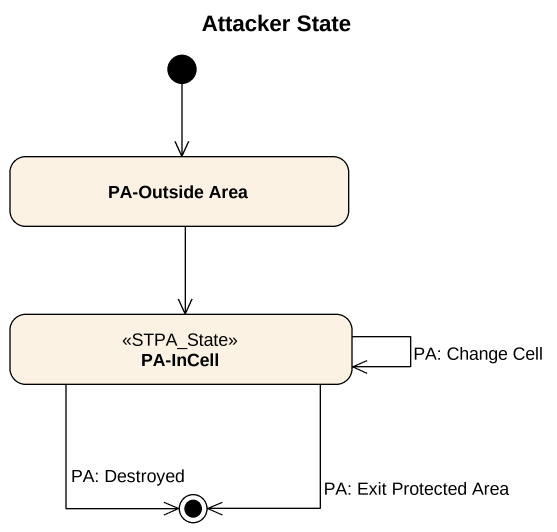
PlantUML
@startuml
title Attacker State
hide empty description
state "PA-Outside Area" as PA_Outside_Area
state "PA-InCell" as PA_InCell <<STPA_State>>
[*] --> PA_Outside_Area
PA_Outside_Area --> PA_InCell
PA_InCell --> PA_InCell : PA: Change Cell
PA_InCell --> [*] : PA: Destroyed
PA_InCell --> [*] : PA: Exit Protected Area
@enduml
